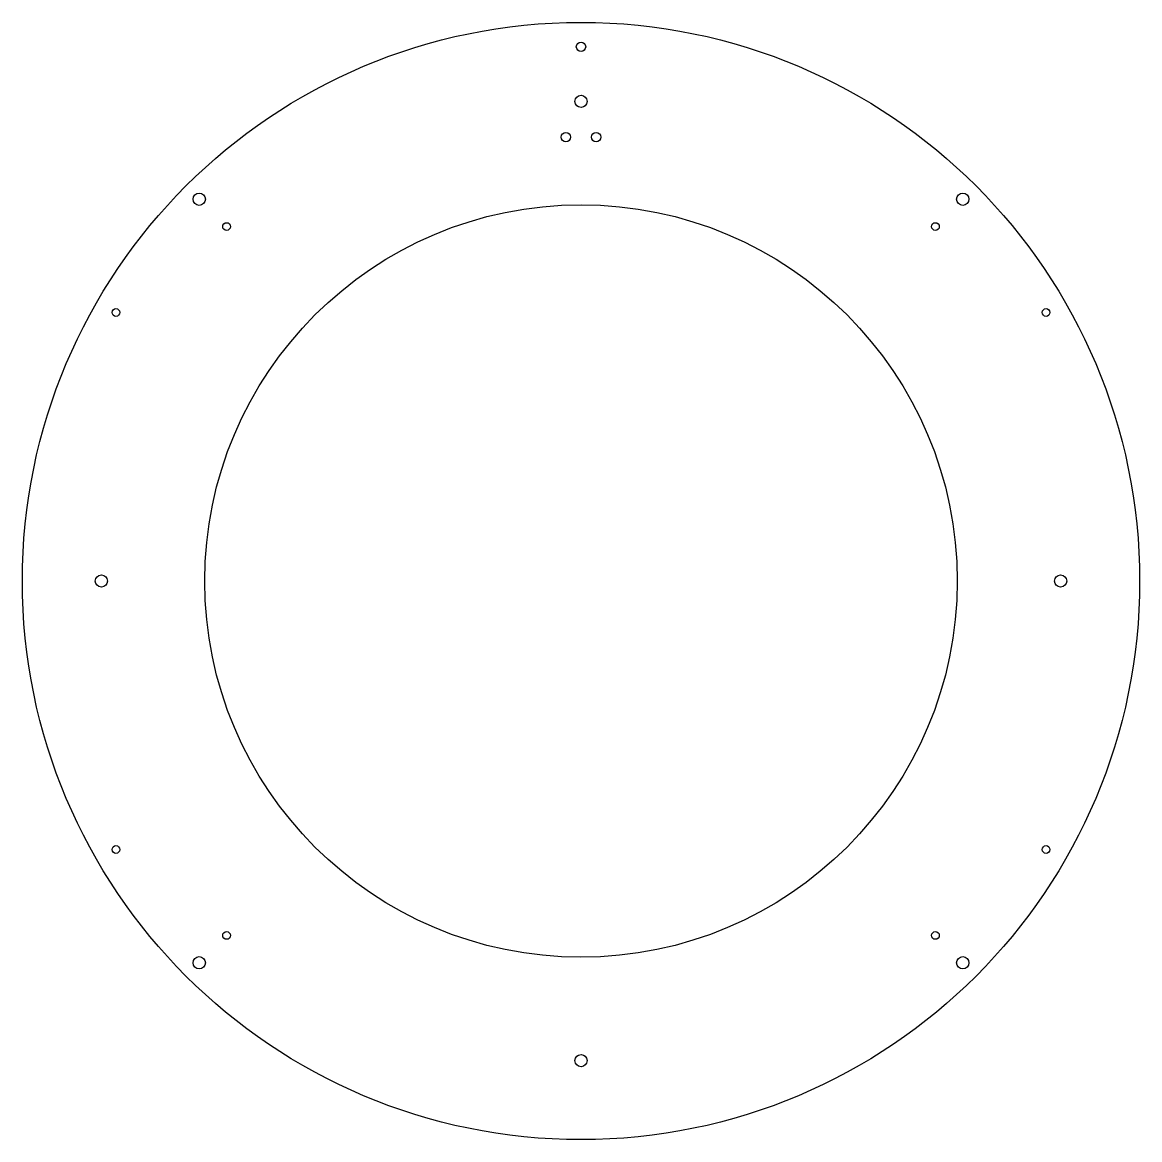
# Model space of a CAD drawing. Header units: millimetres. Extents: x 0 to 594, y 0 to 594.
import ezdxf

# ---------------------------------------------------------------- set-up
doc = ezdxf.new("R2010")
doc.units = ezdxf.units.MM

msp = doc.modelspace()

# ---------------------------------------------------------------- linework, layer by layer
for centre, radius in [((297, 297), 297), ((297, 581), 2.5), ((297, 552), 3.25), ((289, 533), 2.5), ((305, 533), 2.5), ((94.06, 499.94), 3.25), ((499.94, 499.94), 3.25), ((297, 297), 200), ((108.56, 485.44), 2.05), ((485.44, 485.44), 2.05), ((49.75, 439.75), 2.05), ((544.25, 439.75), 2.05), ((42, 297), 3.25), ((552, 297), 3.25), ((49.75, 154.25), 2.05), ((544.25, 154.25), 2.05), ((108.56, 108.56), 2.05), ((485.44, 108.56), 2.05), ((94.06, 94.06), 3.25), ((499.94, 94.06), 3.25), ((297, 42), 3.25)]:
    msp.add_circle(centre, radius)

doc.saveas('drawing.dxf')
